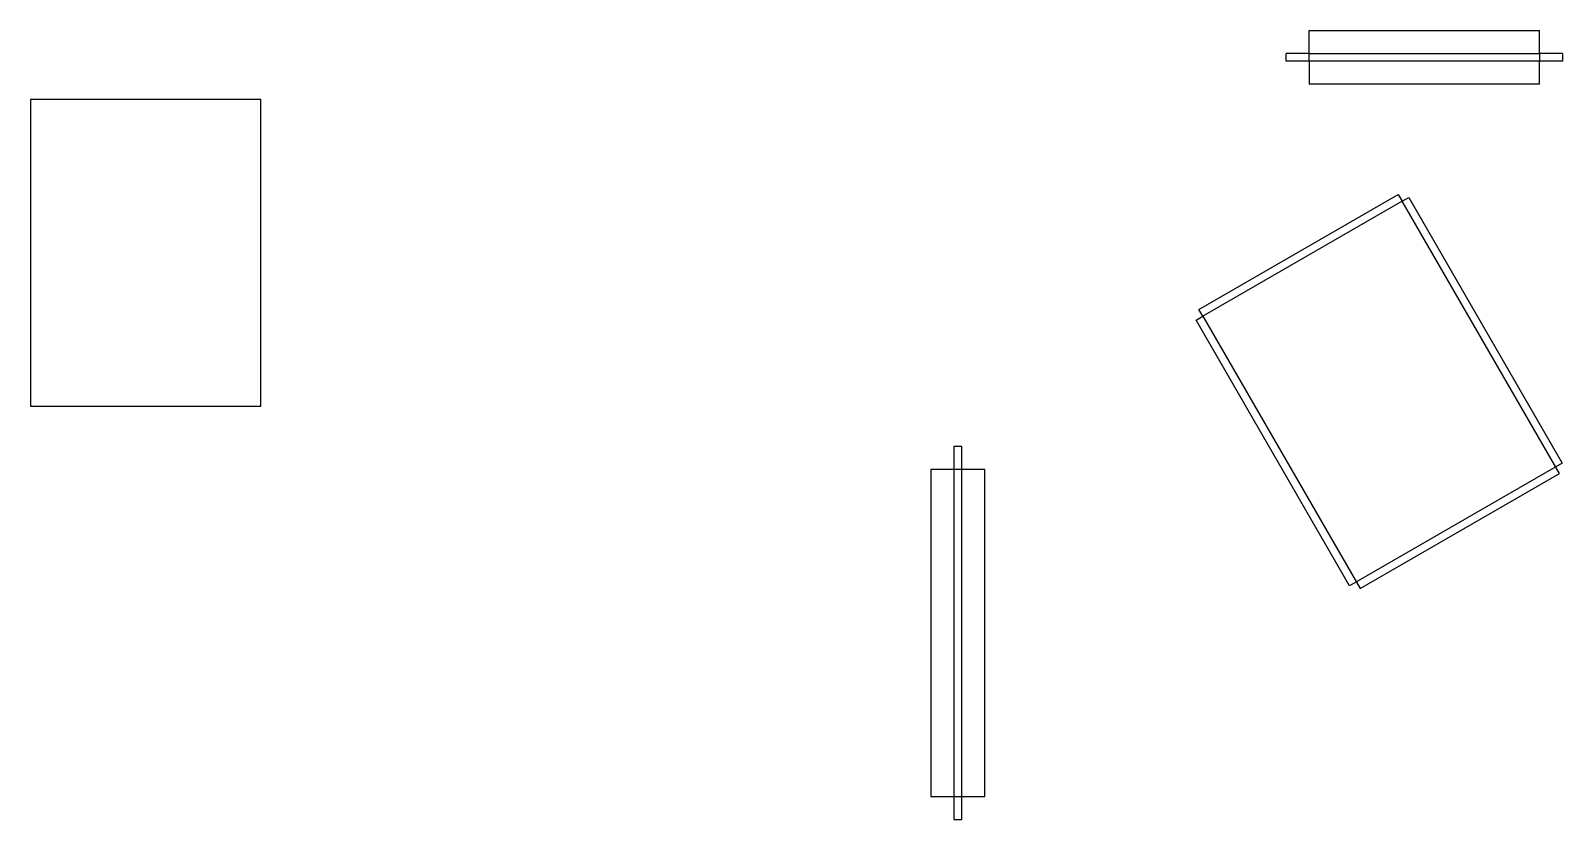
# Model space of a CAD drawing. Header units: millimetres. Extents: x -4633 to -3436, y -1005 to -388.
import ezdxf

# ---------------------------------------------------------------- set-up
doc = ezdxf.new("R2010")
doc.units = ezdxf.units.MM
doc.header["$MEASUREMENT"] = 0
doc.layers.add('CORTE', color=1, linetype='Continuous')

msp = doc.modelspace()

# ---------------------------------------------------------------- linework, layer by layer
at = {"layer": 'CORTE'}
for p, q in [((-3634, -411.9), (-3634, -387.9)), ((-3454, -405.9), (-3454, -387.9)), ((-3634, -405.9), (-3652, -405.9)), ((-3436, -405.9), (-3454, -405.9)), ((-3454, -411.9), (-3652, -411.9)), ((-3634, -411.9), (-3634, -429.9)), ((-3436, -411.9), (-3454, -411.9)), ((-3454, -429.9), (-3454, -411.9))]:
    msp.add_line(p, q, dxfattribs=at)
for points in [[(-3634, -387.9), (-3454, -387.9)], [(-3652, -411.9), (-3652, -405.9)], [(-3634, -405.9), (-3454, -405.9), (-3454, -411.9)], [(-3436, -405.9), (-3436, -411.9)], [(-3454, -429.9), (-3634, -429.9)], [(-4633.4, -681.8), (-4453.4, -681.8), (-4453.4, -441.8), (-4633.4, -441.8), (-4633.4, -681.8)], [(-3602.4, -822.2), (-3722.4, -614.4), (-3717.2, -611.4), (-3720.2, -606.2), (-3564.3, -516.2), (-3561.3, -521.4), (-3556.1, -518.4), (-3436.1, -726.2), (-3602.4, -822.2)]]:
    msp.add_lwpolyline(points, dxfattribs=at)
for points in [[(-3594.2, -824.4), (-3438.3, -734.4), (-3561.3, -521.4), (-3717.2, -611.4)], [(-3905.6, -731.2), (-3905.6, -713.2), (-3911.6, -713.2), (-3911.6, -987), (-3905.6, -987)], [(-3905.6, -1005), (-3905.6, -987), (-3887.6, -987), (-3887.6, -731.2), (-3929.6, -731.2), (-3929.6, -987), (-3911.6, -987), (-3911.6, -1005)]]:
    msp.add_lwpolyline(points, close=True, dxfattribs=at)

doc.saveas('drawing.dxf')
